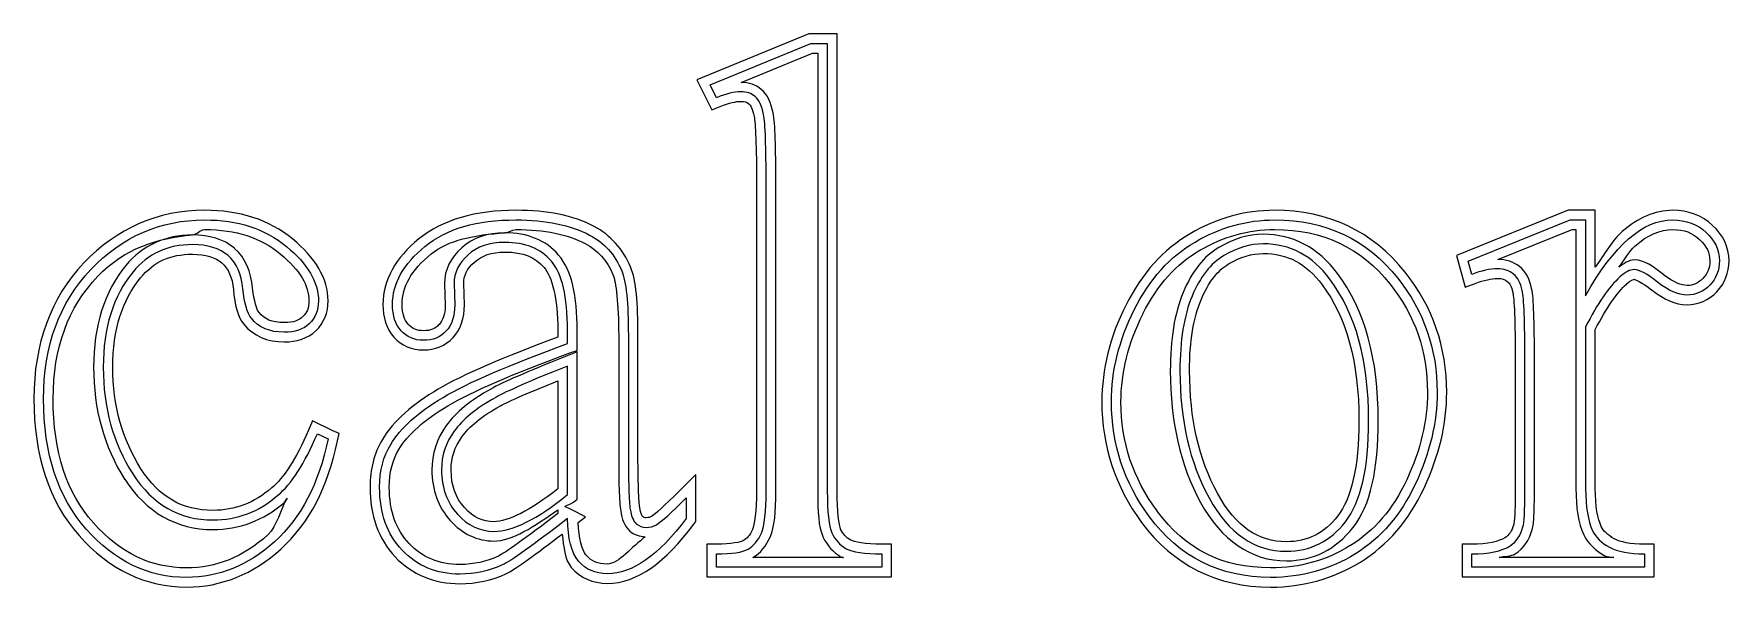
# Model space of a CAD drawing. Extents: x 35 to 204, y 106 to 197.
# Drawn here: x 179.06 to 203.63, y 135.12 to 143.15 of the extents above; entities that cross this region are included whole.
import ezdxf

# ---------------------------------------------------------------- set-up
doc = ezdxf.new("R2010")
doc.units = 0
doc.layers.add('Plast_1', color=7, linetype='CONTINUOUS')

msp = doc.modelspace()

# ---------------------------------------------------------------- linework, layer by layer
at = {"layer": 'Plast_1', "color": 7}
for points in [[(190.29492, 143.14648), (188.67383, 142.48047), (188.88672, 142.04297), (189.00781, 142.09177)], [(188.95534, 142.22129), (188.86454, 142.40818), (190.32233, 143.00625), (190.56266, 143.00629)], [(190.70327, 136.51753), (190.70327, 143.14643), (190.56265, 143.14643), (190.29492, 143.14648)], [(190.56266, 143.00629), (190.56266, 136.51832)], [(189.31651, 142.44317), (190.34962, 142.86719)], [(190.34962, 142.86719), (190.42382, 142.86719), (190.42382, 136.51758)], [(189.42383, 142.13277), (189.42583, 142.13077), (189.42783, 142.12877)], [(189.77549, 142.00172), (189.77549, 142.00372)], [(189.53723, 140.9608), (189.53723, 136.51744)], [(189.67624, 136.51826), (189.67624, 140.96105)], [(189.81649, 136.51735), (189.81649, 140.96071)], [(186.05061, 140.58794), (186.05078, 140.58789)], [(201.30078, 140.58789), (199.68164, 139.93359), (199.80859, 139.47266), (199.95312, 139.52736)], [(201.69175, 139.76152), (201.69175, 140.58769), (201.55307, 140.58769), (201.30078, 140.58789)], [(186.05089, 140.30847), (186.05078, 140.30859)], [(199.90211, 139.65824), (199.84871, 139.85047), (201.32786, 140.44854), (201.55215, 140.44848)], [(200.28118, 139.87496), (201.35548, 140.30859)], [(201.35548, 140.30859), (201.41208, 140.30859), (201.41208, 138.93359), (201.41208, 138.8125), (201.41208, 136.55664)], [(201.55215, 140.44848), (201.55215, 139.34846)], [(181.97256, 140.03515), (181.97056, 140.03515), (181.97056, 140.03715)], [(203.20313, 140.16602), (203.20313, 140.16402)], [(181.78702, 139.8243), (181.78902, 139.8243)], [(182.63477, 139.95703), (182.63477, 139.95503)], [(185.44903, 139.83789), (185.45103, 139.83789)], [(195.9609, 140.0079), (195.9629, 140.0079)], [(200.41602, 139.55666), (200.41802, 139.55466), (200.42002, 139.55266)], [(200.59373, 139.77144), (200.59173, 139.77144)], [(202.68752, 139.6484), (202.68352, 139.6504)], [(181.95504, 139.43758), (181.95504, 139.43558)], [(185.01381, 139.52534), (185.01381, 139.52134), (185.02551, 139.2108)], [(185.15334, 139.52468), (185.16404, 139.21497)], [(185.30278, 139.2148), (185.30278, 139.2168), (185.29278, 139.52539)], [(200.49622, 139.39641), (200.49822, 139.39441), (200.49822, 139.39041)], [(202.14277, 139.51734), (202.14477, 139.51934)], [(202.51001, 139.43149), (202.51201, 139.43149), (202.51401, 139.42949)], [(182.32612, 139.10932), (182.32412, 139.11132)], [(194.88672, 139.20898), (194.88672, 139.20698)], [(195.13473, 139.08207), (195.13473, 139.08407)], [(183.15035, 138.84183), (183.15235, 138.84183)], [(184.4884, 138.9334), (184.4884, 138.9354)], [(184.93571, 138.9315), (184.93371, 138.9315), (184.93371, 138.9295)], [(186.65806, 138.8457), (186.65806, 138.7461)], [(186.79803, 138.65428), (186.79803, 138.84651)], [(186.84584, 138.52339), (186.93764, 138.55659), (186.93764, 138.84565)], [(201.55215, 138.89991), (201.55215, 136.5557)], [(201.6916, 136.5564), (201.6916, 138.85914)], [(184.2793, 138.74805), (184.2813, 138.74805), (184.2813, 138.74605)], [(187.53908, 138.77148), (187.53908, 137.11133)], [(187.67911, 138.77176), (187.67911, 137.11105)], [(187.81819, 137.11138), (187.81819, 138.77153)], [(186.88489, 136.35538), (186.93759, 136.39838), (186.93759, 136.46478), (186.93759, 138.53314), (186.74618, 138.45894)], [(186.79803, 136.46492), (186.79803, 138.32855)], [(200.53162, 138.40798), (200.53162, 136.51345)], [(200.67107, 136.513), (200.67107, 138.40866)], [(200.81071, 136.51363), (200.81071, 138.40816)], [(186.6582, 138.11523), (186.6582, 136.54688)], [(185.82422, 137.75195), (185.82422, 137.75395), (185.82622, 137.75395)], [(183.46289, 137.24414), (183.48629, 137.34961), (183.38859, 137.39651), (183.10148, 137.53519), (183.04488, 137.40042)], [(183.17225, 137.346), (183.3271, 137.27125)], [(180.61514, 136.83792), (180.61514, 136.83992)], [(180.37877, 136.68949), (180.38077, 136.68749)], [(188.62877, 136.03517), (188.65607, 136.07227), (188.65607, 136.75391), (188.41779, 136.51563)], [(182.51168, 136.56058), (182.50968, 136.56058)], [(188.51743, 136.41688), (188.51743, 136.11785)], [(186.65634, 136.2441), (186.65834, 136.1894)], [(186.95129, 136.06048), (187.05871, 136.14248), (186.86145, 136.24208), (186.75989, 136.29288)], [(187.84359, 136.27344), (187.84359, 136.27544)], [(195.34176, 136.22656), (195.34176, 136.22856)], [(187.69729, 135.93945), (187.69929, 135.93745), (187.70129, 135.93545)], [(190.49802, 135.85547), (190.50002, 135.85347), (190.50002, 135.85147)], [(190.75597, 135.96475), (190.75597, 135.96675)], [(200.51002, 136.03494), (200.51002, 136.03294)], [(188.95519, 135.74404), (188.81652, 135.74404), (188.81652, 135.27334), (191.4923, 135.27334), (191.4923, 135.74404), (191.35363, 135.74404)], [(198.14258, 135.72461), (198.14058, 135.72461)], [(199.90254, 135.74388), (199.76192, 135.74388), (199.76192, 135.27318), (202.54707, 135.27318), (202.54707, 135.74388), (202.40645, 135.74388)], [(200.38306, 135.83958), (200.38106, 135.83958)], [(191.35299, 135.60516), (191.35299, 135.41292), (188.95538, 135.41292), (188.95538, 135.60516)], [(190.79504, 135.5525), (189.48254, 135.5525)], [(190.76564, 135.5585), (190.76764, 135.5585), (190.76964, 135.5565)], [(202.40654, 135.60522), (202.40654, 135.41298), (199.90213, 135.41298), (199.90213, 135.60522)], [(201.96091, 135.55273), (200.29684, 135.55273)]]:
    msp.add_lwpolyline(points, dxfattribs=at)
for points in [[(181.53907, 140.58792)], [(197.04492, 140.58784)], [(181.539, 140.30856)], [(197.04493, 140.30868)], [(197.04529, 140.44848)], [(202.81243, 140.3086)], [(196.87891, 140.24019)], [(196.87975, 140.10139)], [(196.87891, 139.9609)], [(186.65825, 138.11527)], [(186.79803, 136.46492)], [(186.79799, 136.11785)]]:
    msp.add_lwpolyline(points, close=True, dxfattribs=at)
for points in [[(189.30777, 142.30669), (189.21521, 142.30669), (189.097733, 142.278223), (188.95534, 142.22129)], [(189.51603, 142.23729), (189.46263, 142.283557), (189.39321, 142.30669), (189.30777, 142.30669)], [(189.60557, 142.34161), (189.52657, 142.40941), (189.42352, 142.44151), (189.31651, 142.44317)], [(189.77549, 142.00372), (189.74769, 142.1458), (189.70099, 142.26226), (189.60557, 142.34161)], [(189.00781, 142.09177), (189.14053, 142.14487), (189.24464, 142.16797), (189.30859, 142.16797)], [(189.30859, 142.16797), (189.36889, 142.16797), (189.39829, 142.15497), (189.42383, 142.13277)], [(189.42783, 142.12877), (189.44363, 142.11597), (189.48033, 142.06077), (189.50203, 141.94908)], [(189.63884, 141.97563), (189.613907, 142.10379), (189.57297, 142.19101), (189.51603, 142.23729)], [(189.81649, 140.96071), (189.81649, 141.51357), (189.80849, 141.83798), (189.77549, 142.00172)], [(189.50203, 141.94908), (189.51923, 141.86338), (189.53723, 141.51049), (189.53723, 140.9608)], [(189.67624, 140.96105), (189.67624, 141.512843), (189.663773, 141.851037), (189.63884, 141.97563)], [(181.53906, 140.58789), (180.8634, 140.58789), (180.26873, 140.32824), (179.78711, 139.82422)], [(182.81251, 140.17191), (182.47549, 140.45081), (182.04446, 140.58792), (181.53907, 140.58792)], [(186.05078, 140.58789), (185.4637, 140.58789), (184.98772, 140.45426), (184.64258, 140.17188)], [(187.18342, 140.35357), (186.87924, 140.51346), (186.50055, 140.58794), (186.05061, 140.58794)], [(197.04492, 140.58789), (196.61525, 140.58789), (196.20447, 140.47249), (195.82227, 140.24805)], [(198.9375, 139.69136), (198.46562, 140.28308), (197.8207, 140.58784), (197.04492, 140.58784)], [(202.81284, 140.58769), (202.55788, 140.58769), (202.3102, 140.47797), (202.08237, 140.2791)], [(203.39292, 140.36894), (203.23914, 140.51348), (203.03672, 140.58769), (202.81284, 140.58769)], [(179.88821, 139.7276), (180.347443, 140.208187), (180.897453, 140.44848), (181.53824, 140.44848)], [(181.36127, 140.23046), (181.42817, 140.23646), (181.46949, 140.30856), (181.539, 140.30856)], [(181.53824, 140.44848), (182.018827, 140.44848), (182.41398, 140.320323), (182.7237, 140.06401)], [(181.53906, 140.30859), (181.99485, 140.30859), (182.35235, 140.19075), (182.63477, 139.95703)], [(184.73151, 140.06401), (185.044783, 140.320323), (185.484433, 140.44848), (186.05046, 140.44848)], [(185.89073, 140.26157), (185.95703, 140.26557), (185.97983, 140.30847), (186.05089, 140.30847)], [(186.05046, 140.44848), (186.484773, 140.44848), (186.840767, 140.375503), (187.11844, 140.22955)], [(186.05078, 140.30859), (186.46947, 140.30859), (186.80158, 140.23749), (187.05273, 140.10547)], [(187.71077, 139.76568), (187.6004, 140.02583), (187.4215, 140.22847), (187.18342, 140.35357)], [(195.89187, 140.12809), (196.254983, 140.341683), (196.639457, 140.44848), (197.04529, 140.44848)], [(195.9629, 140.0079), (196.30644, 140.20998), (196.66357, 140.30868), (197.04493, 140.30868)], [(197.04492, 140.30859), (197.74939, 140.30859), (198.29371, 140.04976), (198.71875, 139.51758)], [(197.04529, 140.44848), (197.78575, 140.44848), (198.380257, 140.167247), (198.82881, 139.60478)], [(201.55215, 139.34846), (201.961543, 140.081807), (202.381617, 140.44848), (202.81237, 140.44848)], [(202.08237, 140.2791), (201.94584, 140.15992), (201.82058, 139.94427), (201.69175, 139.76152)], [(202.26555, 140.06837), (202.4578, 140.23617), (202.63664, 140.3086), (202.81243, 140.3086)], [(202.81237, 140.44848), (203.008163, 140.44848), (203.17014, 140.387963), (203.2983, 140.26693)], [(202.81251, 140.30859), (202.97956, 140.30859), (203.10076, 140.26269), (203.20313, 140.16602)], [(203.6312, 139.85527), (203.6312, 140.04995), (203.5438, 140.23059), (203.39292, 140.36894)], [(179.99017, 139.63085), (180.37657, 140.03464), (180.84534, 140.18552), (181.36127, 140.23046)], [(181.36119, 140.23051), (180.97079, 140.23051), (180.63534, 140.0775), (180.39439, 139.7852)], [(181.36202, 140.09071), (181.006027, 140.09071), (180.719453, 139.958993), (180.5023, 139.69556)], [(181.97056, 140.03715), (181.81507, 140.17044), (181.60441, 140.23051), (181.36119, 140.23051)], [(181.87999, 139.93051), (181.755397, 140.03731), (181.58274, 140.09071), (181.36202, 140.09071)], [(182.23232, 139.46093), (182.21242, 139.69621), (182.12757, 139.89785), (181.97256, 140.03515)], [(182.7237, 140.06401), (183.033413, 139.811257), (183.18827, 139.547823), (183.18827, 139.27371)], [(183.32813, 139.27347), (183.32813, 139.60012), (183.14136, 139.90353), (182.81251, 140.17191)], [(184.64258, 140.17188), (184.30824, 139.89832), (184.12305, 139.57444), (184.12305, 139.2207)], [(184.2616, 139.22031), (184.2616, 139.526463), (184.418237, 139.807697), (184.73151, 140.06401)], [(184.82042, 139.95493), (185.06515, 140.15516), (185.44844, 140.23398), (185.89073, 140.26157)], [(185.26381, 140.04487), (185.10625, 139.9039), (185.01381, 139.72214), (185.01381, 139.52534)], [(185.89076, 140.26167), (185.64232, 140.26167), (185.4244, 140.19147), (185.26381, 140.04487)], [(185.89025, 140.12275), (185.66597, 140.12275), (185.487973, 140.06223), (185.35626, 139.94119)], [(186.56307, 139.85041), (186.409997, 140.03197), (186.185723, 140.12275), (185.89025, 140.12275)], [(186.66811, 139.9394), (186.48652, 140.15385), (186.21412, 140.26167), (185.89076, 140.26167)], [(187.05273, 140.10547), (187.23473, 140.00987), (187.3661, 139.866), (187.45508, 139.65625)], [(187.11844, 140.22955), (187.32848, 140.11919), (187.483337, 139.946533), (187.58301, 139.71158)], [(195.82227, 140.24805), (195.43297, 140.02287), (195.12064, 139.67312), (194.88672, 139.20898)], [(195.01079, 139.14555), (195.235063, 139.590543), (195.528757, 139.918057), (195.89187, 140.12809)], [(196.23828, 140.05074), (196.01592, 139.92068), (195.84592, 139.6962), (195.7207, 139.39644)], [(196.87891, 140.24019), (196.66276, 140.24019), (196.44719, 140.17419), (196.23828, 140.05074)], [(196.87975, 140.10139), (196.69107, 140.10139), (196.500613, 140.04443), (196.30838, 139.93051)], [(197.95703, 139.67184), (197.6839, 140.04028), (197.31047, 140.24019), (196.87891, 140.24019)], [(197.84627, 139.58876), (197.593517, 139.930513), (197.271343, 140.10139), (196.87975, 140.10139)], [(202.03509, 139.76173), (202.11189, 139.85583), (202.19067, 140.00301), (202.26555, 140.06837)], [(203.20313, 140.16402), (203.30852, 140.06742), (203.35157, 139.97403), (203.35157, 139.85543)], [(203.2983, 140.26693), (203.426453, 140.14945), (203.49053, 140.01239), (203.49053, 139.85575)], [(179.78711, 139.82422), (179.30588, 139.31667), (179.06445, 138.65002), (179.06445, 137.85352)], [(180.39439, 139.7852), (180.08214, 139.40741), (179.92955, 138.90908), (179.92955, 138.31254)], [(180.60928, 139.6075), (180.80264, 139.84206), (181.03965, 139.95125), (181.36124, 139.95125)], [(181.36124, 139.95125), (181.55863, 139.95125), (181.69338, 139.90395), (181.78702, 139.8243)], [(181.78902, 139.8243), (181.88222, 139.741), (181.93947, 139.62126), (181.95504, 139.43758)], [(182.09359, 139.44992), (182.07579, 139.65996), (182.00459, 139.820157), (181.87999, 139.93051)], [(182.63477, 139.95503), (182.92534, 139.71789), (183.04883, 139.49496), (183.04883, 139.27339)], [(184.4005, 139.22055), (184.4005, 139.47912), (184.52822, 139.71585), (184.82042, 139.95493)], [(185.35626, 139.94119), (185.22098, 139.820157), (185.15334, 139.68132), (185.15334, 139.52468)], [(185.29278, 139.52539), (185.29278, 139.64187), (185.33608, 139.7368), (185.44903, 139.83789)], [(185.45103, 139.83789), (185.5537, 139.93229), (185.6913, 139.98242), (185.89048, 139.98242)], [(185.89048, 139.98242), (186.15739, 139.98242), (186.33233, 139.90752), (186.45689, 139.75977)], [(186.79803, 138.84651), (186.79803, 139.334223), (186.71971, 139.668857), (186.56307, 139.85041)], [(186.93764, 138.84565), (186.93764, 139.34746), (186.86434, 139.711), (186.66811, 139.9394)], [(195.13473, 139.08407), (195.34924, 139.50914), (195.62437, 139.81325), (195.9609, 140.0079)], [(196.30838, 139.93051), (196.119707, 139.820157), (195.96663, 139.62436), (195.84915, 139.34312)], [(195.97852, 139.28902), (196.08826, 139.55174), (196.22392, 139.71986), (196.37891, 139.81051)], [(196.37891, 139.81051), (196.55392, 139.91422), (196.7183, 139.9609), (196.87891, 139.9609)], [(196.87891, 139.9609), (197.22992, 139.9609), (197.5021, 139.81988), (197.73437, 139.50582)], [(200.59173, 139.77144), (200.50603, 139.84134), (200.3958, 139.87372), (200.28118, 139.87496)], [(202.25774, 139.8672), (202.17314, 139.8672), (202.10463, 139.8122), (202.03509, 139.76173)], [(202.68352, 139.6504), (202.52411, 139.78002), (202.40862, 139.8672), (202.25774, 139.8672)], [(203.35157, 139.85543), (203.35157, 139.74759), (203.32127, 139.67152), (203.25197, 139.59957)], [(203.49053, 139.85575), (203.49053, 139.716917), (203.444253, 139.59944), (203.3517, 139.50332)], [(203.45346, 139.40605), (203.56929, 139.52634), (203.6312, 139.68544), (203.6312, 139.85527)], [(179.20471, 137.85329), (179.20471, 138.622237), (179.432543, 139.247007), (179.88821, 139.7276)], [(179.34369, 137.85351), (179.34369, 138.5949), (179.56007, 139.17721), (179.99017, 139.63085)], [(180.5023, 139.69556), (180.213947, 139.346687), (180.06977, 138.885677), (180.06977, 138.31253)], [(180.20889, 138.31258), (180.20889, 138.86233), (180.34483, 139.28754), (180.60928, 139.6075)], [(186.45689, 139.75977), (186.57317, 139.62499), (186.65806, 139.31848), (186.65806, 138.8457)], [(187.45508, 139.65625), (187.49928, 139.54975), (187.53908, 139.23764), (187.53908, 138.77148)], [(187.58301, 139.71158), (187.647077, 139.5585), (187.67911, 139.245227), (187.67911, 138.77176)], [(187.81819, 138.77153), (187.81819, 139.25129), (187.79459, 139.56535), (187.71077, 139.76568)], [(198.40696, 137.53824), (198.40696, 138.40686), (198.220063, 139.090367), (197.84627, 139.58876)], [(198.54687, 137.53902), (198.54688, 138.42765), (198.35416, 139.14232), (197.95703, 139.67184)], [(198.82881, 139.60478), (199.209723, 139.124187), (199.40018, 138.572397), (199.40018, 137.94941)], [(199.53906, 137.94917), (199.53906, 138.60059), (199.33664, 139.18777), (198.9375, 139.69136)], [(200.2759, 139.73834), (200.16554, 139.73834), (200.040943, 139.71164), (199.90211, 139.65824)], [(199.95312, 139.52736), (200.0804, 139.57636), (200.18753, 139.59966), (200.27539, 139.59966)], [(200.27539, 139.59966), (200.34289, 139.59966), (200.38241, 139.58436), (200.41602, 139.55666)], [(200.50551, 139.66354), (200.444977, 139.713407), (200.36844, 139.73834), (200.2759, 139.73834)], [(200.42002, 139.55266), (200.45062, 139.52886), (200.47902, 139.48506), (200.49622, 139.39641)], [(200.63367, 139.42324), (200.612337, 139.5336), (200.569617, 139.6137), (200.50551, 139.66354)], [(200.76951, 139.45309), (200.74371, 139.58229), (200.68891, 139.69646), (200.59373, 139.77144)], [(202.04876, 139.6208), (201.888567, 139.47484), (201.72303, 139.234543), (201.55215, 138.89991)], [(202.25702, 139.7276), (202.192953, 139.7276), (202.123533, 139.692), (202.04876, 139.6208)], [(202.14477, 139.51934), (202.20517, 139.57684), (202.24566, 139.58774), (202.25805, 139.58774)], [(202.25805, 139.58774), (202.25505, 139.58774), (202.36556, 139.54904), (202.51001, 139.43149)], [(202.59877, 139.5407), (202.445697, 139.6653), (202.33178, 139.7276), (202.25702, 139.7276)], [(203.02062, 139.35914), (202.896027, 139.35914), (202.75541, 139.41966), (202.59877, 139.5407)], [(203.0215, 139.49801), (202.943, 139.49801), (202.82767, 139.54121), (202.68752, 139.6484)], [(203.25197, 139.59957), (203.18177, 139.52657), (203.11479, 139.49801), (203.0215, 139.49801)], [(181.95504, 139.43558), (181.97754, 139.214), (182.01164, 139.05376), (182.10738, 138.93558)], [(182.21641, 139.02273), (182.155877, 139.09749), (182.114937, 139.239887), (182.09359, 139.44992)], [(182.32412, 139.11132), (182.29902, 139.14232), (182.25282, 139.26602), (182.23232, 139.46093)], [(195.7207, 139.39644), (195.59322, 139.09126), (195.5332, 138.71353), (195.5332, 138.25973)], [(195.84915, 139.34312), (195.73167, 139.061887), (195.67293, 138.700557), (195.67293, 138.25913)], [(197.73437, 139.50582), (198.08483, 139.03855), (198.26758, 138.38763), (198.26758, 137.53902)], [(198.71875, 139.51758), (199.08144, 139.05998), (199.25977, 138.54377), (199.25977, 137.94922)], [(200.49822, 139.39041), (200.50422, 139.36371), (200.51552, 139.24998), (200.52162, 139.08376)], [(200.67107, 138.40866), (200.67107, 138.978253), (200.658603, 139.316447), (200.63367, 139.42324)], [(200.80071, 139.09371), (200.79471, 139.26476), (200.78791, 139.37308), (200.76951, 139.45309)], [(201.6916, 138.85914), (201.85209, 139.16777), (202.0083, 139.39482), (202.14277, 139.51734)], [(202.51401, 139.42949), (202.68481, 139.29751), (202.85206, 139.21855), (203.02182, 139.21855)], [(203.3517, 139.50332), (203.25914, 139.4072), (203.14878, 139.35914), (203.02062, 139.35914)], [(203.02182, 139.21855), (203.18486, 139.21855), (203.33859, 139.28675), (203.45346, 139.40605)], [(182.69136, 138.95892), (182.51126, 138.95892), (182.40535, 139.00892), (182.32612, 139.10932)], [(183.04883, 139.27339), (183.04883, 139.1687), (183.02143, 139.10289), (182.95893, 139.04292)], [(183.18827, 139.27371), (183.18827, 139.13843), (183.14377, 139.02807), (183.05477, 138.94263)], [(183.15235, 138.84183), (183.26789, 138.95274), (183.32813, 139.1076), (183.32813, 139.27347)], [(184.12305, 139.2207), (184.12305, 139.03674), (184.17095, 138.87052), (184.2793, 138.74805)], [(184.38442, 138.84117), (184.30254, 138.93373), (184.2616, 139.06011), (184.2616, 139.22031)], [(184.4884, 138.9354), (184.4336, 138.998), (184.4005, 139.08497), (184.4005, 139.22055)], [(185.02551, 139.2108), (185.02468, 139.07439), (184.99081, 138.98893), (184.93571, 138.9315)], [(185.16404, 139.21497), (185.16404, 139.05121), (185.12132, 138.924833), (185.03588, 138.83584)], [(185.13872, 138.74215), (185.25171, 138.86176), (185.30278, 139.0284), (185.30278, 139.2148)], [(194.88672, 139.20698), (194.65755, 138.74864), (194.54102, 138.28192), (194.54102, 137.8105)], [(194.67971, 137.81058), (194.67971, 138.259127), (194.79007, 138.704117), (195.01079, 139.14555)], [(194.81832, 137.81059), (194.81832, 138.23564), (194.92308, 138.65816), (195.13473, 139.08207)], [(195.8125, 138.25973), (195.8125, 138.68878), (195.871, 139.03174), (195.97852, 139.28902)], [(200.52162, 139.08376), (200.52762, 138.91755), (200.53162, 138.69176), (200.53162, 138.40798)], [(200.81071, 138.40816), (200.81071, 138.69398), (200.80771, 138.92173), (200.80071, 139.09371)], [(182.10738, 138.93558), (182.24174, 138.76539), (182.45138, 138.67972), (182.69137, 138.67972)], [(182.69166, 138.81982), (182.48162, 138.81982), (182.323203, 138.887457), (182.21641, 139.02273)], [(182.95893, 139.04292), (182.90423, 138.99052), (182.82368, 138.95892), (182.69136, 138.95892)], [(182.69137, 138.67972), (182.87231, 138.67972), (183.03416, 138.73052), (183.15035, 138.84183)], [(183.05477, 138.94263), (182.96933, 138.860757), (182.848293, 138.81982), (182.69166, 138.81982)], [(184.71015, 138.70234), (184.578437, 138.70234), (184.46986, 138.748617), (184.38442, 138.84117)], [(184.71106, 138.8416), (184.61306, 138.8416), (184.54901, 138.8686), (184.4884, 138.9334)], [(185.03588, 138.83584), (184.954007, 138.74684), (184.84543, 138.70234), (184.71015, 138.70234)], [(184.93371, 138.9295), (184.87781, 138.8687), (184.81575, 138.8416), (184.71106, 138.8416)], [(184.2813, 138.74605), (184.39097, 138.62725), (184.5466, 138.56246), (184.71099, 138.56246)], [(184.71099, 138.56246), (184.87686, 138.56246), (185.03093, 138.62496), (185.13872, 138.74215)], [(186.65806, 138.7461), (185.87911, 138.45846), (185.28131, 138.20567), (184.92173, 137.99415)], [(184.99315, 137.87465), (185.356257, 138.08825), (185.957883, 138.348127), (186.79803, 138.65428)], [(179.92955, 138.31254), (179.92955, 137.70602), (180.07929, 137.16116), (180.37877, 136.68949)], [(180.06977, 138.31253), (180.06977, 137.728697), (180.212167, 137.212507), (180.49696, 136.76396)], [(180.61514, 136.83992), (180.3457, 137.26498), (180.20889, 137.75212), (180.20889, 138.31258)], [(185.06459, 137.75386), (185.41228, 137.95838), (186.00943, 138.21859), (186.84584, 138.52339)], [(186.74618, 138.45894), (186.20678, 138.24461), (185.86215, 138.09523), (185.68759, 137.99605)], [(186.79803, 138.32855), (186.260483, 138.11495), (185.91339, 137.96365), (185.75675, 137.87465)], [(185.82622, 137.75395), (185.93897, 137.81805), (186.28027, 137.96069), (186.65825, 138.11527)], [(195.5332, 138.25973), (195.5332, 137.52937), (195.67853, 136.88942), (195.97266, 136.34957)], [(195.67293, 138.25913), (195.67293, 137.547143), (195.813547, 136.933053), (196.09478, 136.41686)], [(196.2168, 136.48434), (195.94846, 136.97687), (195.8125, 137.56611), (195.8125, 138.25973)], [(179.06445, 137.85352), (179.06445, 137.03547), (179.27976, 136.36686), (179.71875, 135.87109)], [(179.82413, 135.96297), (179.411183, 136.429323), (179.20471, 137.05943), (179.20471, 137.85329)], [(179.92767, 136.05468), (179.54077, 136.49162), (179.34369, 137.08383), (179.34369, 137.85351)], [(184.92173, 137.99415), (184.54941, 137.77297), (184.27784, 137.53359), (184.11509, 137.26368)], [(184.23488, 137.19115), (184.38084, 137.433223), (184.633597, 137.661057), (184.99315, 137.87465)], [(185.68759, 137.99605), (185.39575, 137.83332), (185.17778, 137.66051), (185.03915, 137.4648)], [(185.75675, 137.87465), (185.475517, 137.718017), (185.27438, 137.55426), (185.15334, 137.38338)], [(199.25977, 137.94922), (199.25977, 137.53366), (199.16167, 137.11245), (198.95898, 136.67969)], [(199.40018, 137.94941), (199.40018, 137.511543), (199.29516, 137.068333), (199.08512, 136.61978)], [(199.21094, 136.5605), (199.42837, 137.02484), (199.53906, 137.489), (199.53906, 137.94917)], [(184.35366, 137.11909), (184.48283, 137.33332), (184.71781, 137.54785), (185.06459, 137.75386)], [(185.26758, 137.30273), (185.37078, 137.44843), (185.55439, 137.60167), (185.82422, 137.75195)], [(194.54102, 137.8105), (194.54102, 137.16759), (194.7348, 136.57914), (195.11719, 136.06245)], [(195.22972, 136.14453), (194.863047, 136.639357), (194.67971, 137.194707), (194.67971, 137.81058)], [(195.34176, 136.22856), (194.99157, 136.70114), (194.81832, 137.2224), (194.81832, 137.81059)], [(183.04488, 137.40042), (182.86427, 136.98017), (182.6779, 136.6996), (182.51168, 136.56058)], [(182.60088, 136.45424), (182.796673, 136.618), (182.98713, 136.915253), (183.17225, 137.346)], [(185.03915, 137.4648), (184.90306, 137.27268), (184.83212, 137.05287), (184.83212, 136.82223)], [(185.15334, 137.38338), (185.032307, 137.212507), (184.97179, 137.025613), (184.97179, 136.8227)], [(198.26758, 137.53902), (198.26758, 136.85986), (198.15113, 136.39772), (197.96094, 136.15621)], [(198.07054, 136.06977), (198.29482, 136.354563), (198.40696, 136.844053), (198.40696, 137.53824)], [(198.17969, 135.98434), (198.43805, 136.31241), (198.54688, 136.82981), (198.54687, 137.53902)], [(183.3271, 137.27125), (183.195387, 136.626903), (182.937293, 136.130293), (182.55282, 135.78142)], [(182.64648, 135.67773), (183.05674, 136.05), (183.32683, 136.57854), (183.46289, 137.24414)], [(184.11509, 137.26368), (183.99351, 137.06509), (183.93541, 136.83161), (183.93541, 136.57228)], [(184.07468, 136.57172), (184.07468, 136.810233), (184.12808, 137.01671), (184.23488, 137.19115)], [(184.21498, 136.57222), (184.21498, 136.78991), (184.26168, 136.9688), (184.35366, 137.11909)], [(185.11133, 136.82227), (185.11133, 136.99744), (185.16163, 137.15311), (185.26758, 137.30273)], [(187.53908, 137.11133), (187.53908, 136.6432), (187.54508, 136.36779), (187.56838, 136.22852)], [(187.67911, 137.11105), (187.67911, 136.644697), (187.68801, 136.358123), (187.70581, 136.25133)], [(187.84359, 136.27544), (187.83119, 136.35064), (187.81819, 136.64788), (187.81819, 137.11138)], [(181.66007, 136.23636), (181.21576, 136.23636), (180.88367, 136.42496), (180.61514, 136.83792)], [(180.38077, 136.68749), (180.68864, 136.21238), (181.12993, 135.95702), (181.66007, 135.95702)], [(180.49696, 136.76396), (180.785313, 136.318967), (181.173347, 136.09647), (181.66106, 136.09647)], [(184.83212, 136.82223), (184.83212, 136.53814), (184.92152, 136.28454), (185.09775, 136.08785)], [(184.97179, 136.8227), (184.97179, 136.56638), (185.048327, 136.352783), (185.2014, 136.18191)], [(185.30469, 136.27539), (185.17475, 136.42044), (185.11133, 136.59372), (185.11133, 136.82227)], [(198.95898, 136.67969), (198.75845, 136.25143), (198.48804, 135.9372), (198.14258, 135.72461)], [(199.08512, 136.61978), (198.875087, 136.171227), (198.584953, 135.833033), (198.21472, 135.6052)], [(182.50968, 136.56058), (182.25391, 136.34088), (181.97715, 136.23636), (181.66007, 136.23636)], [(181.66007, 135.95702), (182.0401, 135.95702), (182.39011, 136.09115), (182.68936, 136.34765)], [(181.66106, 136.09647), (182.009933, 136.09647), (182.323207, 136.215727), (182.60088, 136.45424)], [(182.73236, 136.41405), (182.63011, 136.25199), (182.59319, 136.00659), (182.45892, 135.88476)], [(182.68936, 136.34765), (182.70526, 136.36095), (182.71676, 136.39955), (182.73236, 136.41405)], [(183.93541, 136.57228), (183.93541, 136.16816), (184.05563, 135.82149), (184.29869, 135.56251)], [(184.40042, 135.6586), (184.18326, 135.889993), (184.07468, 136.194367), (184.07468, 136.57172)], [(184.50209, 135.75581), (184.31164, 135.95943), (184.21498, 136.22237), (184.21498, 136.57222)], [(185.73005, 135.93093), (186.000603, 135.93093), (186.356597, 136.108927), (186.79803, 136.46492)], [(186.6582, 136.54688), (186.26012, 136.23776), (185.92856, 136.07031), (185.73047, 136.07031)], [(186.75989, 136.29288), (186.80719, 136.32858), (186.83569, 136.31568), (186.88489, 136.35538)], [(188.41779, 136.51563), (188.20745, 136.30527), (188.05798, 136.17634), (188.01349, 136.14844)], [(188.0849, 136.02707), (188.15966, 136.073337), (188.303837, 136.203273), (188.51743, 136.41688)], [(189.53723, 136.51744), (189.53723, 136.22195), (189.50583, 136.02155), (189.47863, 135.95884)], [(189.60684, 135.90417), (189.653107, 136.01097), (189.67624, 136.215667), (189.67624, 136.51826)], [(189.73449, 135.84938), (189.79989, 136.00027), (189.81649, 136.20765), (189.81649, 136.51735)], [(190.42382, 136.51758), (190.42382, 136.20493), (190.43492, 136.00269), (190.49802, 135.85547)], [(190.56266, 136.51832), (190.56266, 136.212167), (190.584027, 136.00925), (190.62676, 135.90957)], [(190.75597, 135.96675), (190.73367, 136.01975), (190.70327, 136.21891), (190.70327, 136.51753)], [(195.97266, 136.34957), (196.2729, 135.8054), (196.70215, 135.50387), (197.2168, 135.50387)], [(196.09478, 136.41686), (196.37958, 135.900673), (196.753373, 135.64258), (197.21616, 135.64258)], [(197.2168, 135.78121), (196.80588, 135.78121), (196.48616, 135.99613), (196.2168, 136.48434)], [(198.28711, 135.48628), (198.68212, 135.72936), (198.9914, 136.09165), (199.21094, 136.5605)], [(200.53162, 136.51345), (200.53162, 136.37252), (200.52962, 136.2599), (200.52562, 136.17751)], [(200.64437, 135.99503), (200.66217, 136.055563), (200.67107, 136.22822), (200.67107, 136.513)], [(200.80271, 136.16207), (200.80771, 136.25237), (200.81071, 136.36979), (200.81071, 136.51363)], [(201.41208, 136.55664), (201.41208, 136.27446), (201.44408, 136.05177), (201.52731, 135.88086)], [(201.55215, 136.5557), (201.55215, 136.285147), (201.58597, 136.08045), (201.65361, 135.94161)], [(201.7795, 136.00171), (201.7275, 136.10848), (201.6916, 136.29747), (201.6916, 136.5564)], [(185.2014, 136.18191), (185.35448, 136.01459), (185.530697, 135.93093), (185.73005, 135.93093)], [(185.73047, 136.07031), (185.57014, 136.07031), (185.43741, 136.13031), (185.30469, 136.27539)], [(185.73056, 135.79098), (185.99667, 135.79098), (186.31788, 136.00487), (186.65634, 136.2441)], [(186.65834, 136.1894), (186.20813, 135.84432), (185.87839, 135.6119), (185.79506, 135.57222)], [(186.79803, 136.11783), (186.296077, 135.729797), (185.981023, 135.50552), (185.85287, 135.445)], [(186.95819, 135.49842), (186.85495, 135.61946), (186.80155, 135.825937), (186.79799, 136.11785)], [(188.51743, 136.11785), (188.118723, 135.583863), (187.737813, 135.31687), (187.3747, 135.31687)], [(187.56838, 136.22852), (187.58858, 136.11105), (187.61628, 136.01314), (187.69729, 135.93945)], [(187.70581, 136.25133), (187.72361, 136.14809), (187.752077, 136.07867), (187.79121, 136.04307)], [(187.88459, 136.14844), (187.88659, 136.14744), (187.85889, 136.18814), (187.84359, 136.27344)], [(187.93539, 136.12894), (187.91469, 136.12894), (187.90269, 136.13394), (187.88459, 136.14844)], [(188.01349, 136.14844), (187.99409, 136.13714), (187.97189, 136.12894), (187.93539, 136.12894)], [(196.98655, 135.26345), (196.249643, 135.26345), (195.664033, 135.557143), (195.22972, 136.14453)], [(196.98629, 135.40234), (196.28645, 135.40234), (195.75365, 135.6695), (195.34176, 136.22656)], [(197.96094, 136.15621), (197.75819, 135.89876), (197.52376, 135.78121), (197.2168, 135.78121)], [(200.52562, 136.17751), (200.52162, 136.09511), (200.51052, 136.0368), (200.51002, 136.03494)], [(200.77731, 135.95504), (200.79461, 136.01374), (200.79801, 136.0718), (200.80271, 136.16207)], [(179.71875, 135.87109), (180.15228, 135.38151), (180.68295, 135.12305), (181.27734, 135.12305)], [(181.27658, 135.26345), (180.721233, 135.26345), (180.237083, 135.496623), (179.82413, 135.96297)], [(181.27728, 135.40233), (180.76099, 135.40233), (180.32005, 135.61157), (179.92767, 136.05468)], [(182.45892, 135.88476), (182.09531, 135.55818), (181.70921, 135.40233), (181.27728, 135.40233)], [(185.09775, 136.08785), (185.27118, 135.89828), (185.49218, 135.79098), (185.73056, 135.79098)], [(185.91197, 135.31837), (186.05223, 135.38457), (186.3554, 135.61562), (186.71861, 135.89259)], [(186.71861, 135.89259), (186.74431, 135.7122), (186.75641, 135.5196), (186.85142, 135.40821)], [(187.06457, 135.58977), (187.00427, 135.66047), (186.96413, 135.83493), (186.95129, 136.06048)], [(187.37486, 135.17774), (187.80635, 135.17774), (188.21791, 135.48491), (188.62877, 136.03517)], [(187.70129, 135.93545), (187.76279, 135.88425), (187.84377, 135.85635), (187.92395, 135.85345)], [(187.79121, 136.04307), (187.833943, 136.00747), (187.882003, 135.98967), (187.93539, 135.98967)], [(187.93539, 135.98967), (187.992323, 135.98967), (188.04216, 136.002137), (188.0849, 136.02707)], [(189.47863, 135.95884), (189.44133, 135.87284), (189.39743, 135.82592), (189.34581, 135.79674)], [(189.41461, 135.67456), (189.496483, 135.720827), (189.56056, 135.797363), (189.60684, 135.90417)], [(190.62676, 135.90957), (190.673027, 135.809897), (190.742447, 135.73336), (190.83502, 135.67996)], [(190.90245, 135.80264), (190.83635, 135.84134), (190.79063, 135.89194), (190.75597, 135.96475)], [(195.11719, 136.06245), (195.57392, 135.44474), (196.21236, 135.123), (196.98633, 135.123)], [(197.21616, 135.64258), (197.561473, 135.64258), (197.846267, 135.784977), (198.07054, 136.06977)], [(197.2168, 135.50387), (197.60046, 135.50387), (197.93388, 135.6722), (198.17969, 135.98434)], [(200.51002, 136.03294), (200.48132, 135.93245), (200.44022, 135.87617), (200.38306, 135.83958)], [(200.45747, 135.7227), (200.54647, 135.779633), (200.60877, 135.87041), (200.64437, 135.99503)], [(200.53317, 135.60543), (200.65322, 135.68223), (200.73459, 135.80753), (200.77731, 135.95504)], [(201.52731, 135.88086), (201.58831, 135.75408), (201.69553, 135.65256), (201.832, 135.57813)], [(201.65361, 135.94161), (201.699877, 135.845497), (201.781757, 135.7654), (201.89925, 135.70132)], [(201.967, 135.82398), (201.8685, 135.87768), (201.811, 135.93627), (201.7795, 136.00171)], [(182.55282, 135.78142), (182.168347, 135.436107), (181.742933, 135.26345), (181.27658, 135.26345)], [(181.27734, 135.12305), (181.77813, 135.12305), (182.24115, 135.31369), (182.64648, 135.67773)], [(185.23878, 135.31151), (184.900587, 135.31151), (184.621133, 135.427207), (184.40042, 135.6586)], [(185.23842, 135.45112), (184.93204, 135.45112), (184.69824, 135.55022), (184.50209, 135.75581)], [(187.92395, 135.85345), (187.73861, 135.71508), (187.53204, 135.45696), (187.37512, 135.45696)], [(189.34581, 135.79674), (189.31141, 135.77734), (189.16987, 135.74404), (188.95519, 135.74404)], [(188.95538, 135.60516), (189.179653, 135.60516), (189.33273, 135.628293), (189.41461, 135.67456)], [(189.48254, 135.5525), (189.59464, 135.6159), (189.6792, 135.72178), (189.73449, 135.84938)], [(190.50002, 135.85147), (190.55722, 135.7282), (190.64924, 135.62565), (190.76564, 135.5585)], [(190.83502, 135.67996), (190.92758, 135.630093), (191.100237, 135.60516), (191.35299, 135.60516)], [(191.35363, 135.74404), (191.11108, 135.74404), (190.94912, 135.77794), (190.90245, 135.80264)], [(198.14058, 135.72461), (197.79574, 135.51034), (197.41496, 135.40234), (196.98629, 135.40234)], [(199.90213, 135.60522), (200.151323, 135.60522), (200.336437, 135.64438), (200.45747, 135.7227)], [(200.38106, 135.83958), (200.29666, 135.78498), (200.13712, 135.74388), (199.90254, 135.74388)], [(201.89925, 135.70132), (202.016723, 135.637253), (202.18582, 135.60522), (202.40654, 135.60522)], [(202.40645, 135.74388), (202.19923, 135.74388), (202.05223, 135.77748), (201.967, 135.82398)], [(184.29869, 135.56251), (184.54396, 135.30537), (184.86813, 135.17189), (185.23814, 135.17189)], [(185.79506, 135.57222), (185.62099, 135.49162), (185.43652, 135.45112), (185.23842, 135.45112)], [(185.85287, 135.445), (185.66063, 135.356007), (185.455933, 135.31151), (185.23878, 135.31151)], [(186.85142, 135.40821), (186.97983, 135.25766), (187.16816, 135.17774), (187.37486, 135.17774)], [(187.3747, 135.31687), (187.20026, 135.31687), (187.061423, 135.377387), (186.95819, 135.49842)], [(187.37512, 135.45696), (187.23294, 135.45696), (187.14263, 135.49826), (187.06457, 135.58977)], [(190.76964, 135.5565), (190.77564, 135.5535), (190.78884, 135.55564), (190.79504, 135.5525)], [(196.98633, 135.123), (197.46121, 135.123), (197.89901, 135.24555), (198.28711, 135.48628)], [(198.21472, 135.6052), (197.848047, 135.377367), (197.438657, 135.26345), (196.98655, 135.26345)], [(200.29684, 135.55273), (200.37064, 135.57433), (200.4741, 135.56723), (200.53317, 135.60543)], [(201.832, 135.57813), (201.8656, 135.55983), (201.9232, 135.56623), (201.96091, 135.55273)], [(185.23814, 135.17189), (185.47435, 135.17189), (185.70156, 135.22099), (185.91197, 135.31837)]]:
    msp.add_open_spline(points, degree=3, dxfattribs=at)

doc.saveas('drawing.dxf')
